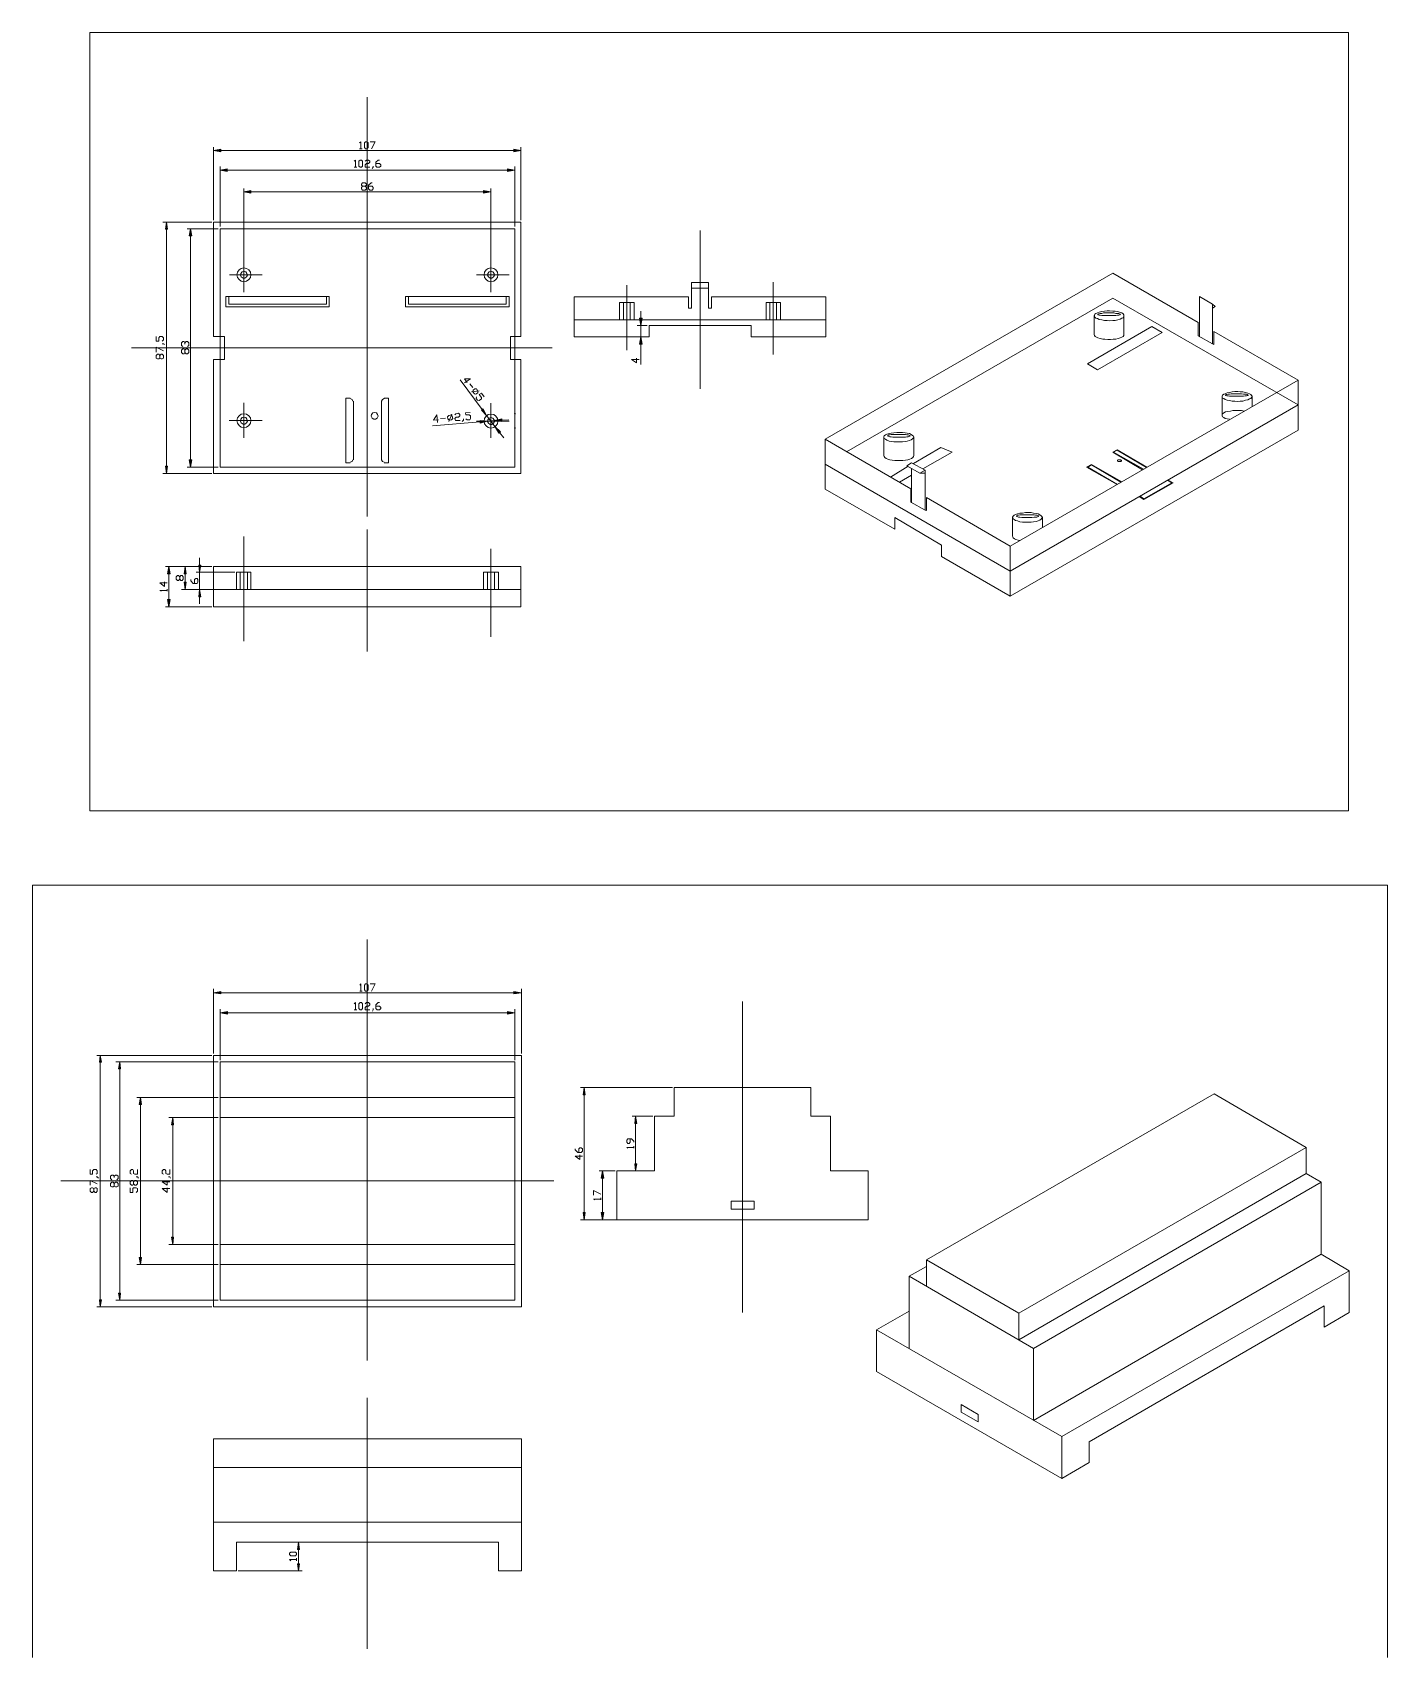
# Model space of a CAD drawing. Header units: millimetres. Extents: x 0 to 198, y 0 to 238.
import ezdxf

# ---------------------------------------------------------------- set-up
doc = ezdxf.new("R2010")
doc.units = ezdxf.units.MM

msp = doc.modelspace()

# ---------------------------------------------------------------- hatches: boundary and pattern name
h = msp.add_hatch(color=0)
h.dxf.hatch_style = 2
h.paths.add_polyline_path([(27.559001, 220.599003), (27.559001, 220.217997), (26.479499, 220.40851)])
h = msp.add_hatch(color=0)
h.dxf.hatch_style = 2
h.paths.add_polyline_path([(70.421501, 220.599003), (70.421501, 220.217997), (71.437503, 220.40851)])
h = msp.add_hatch(color=0)
h.dxf.hatch_style = 2
h.paths.add_polyline_path([(28.448, 217.74149), (28.448, 217.360505), (27.432001, 217.550997)])
h = msp.add_hatch(color=0)
h.dxf.hatch_style = 2
h.paths.add_polyline_path([(69.469002, 217.74149), (69.469002, 217.360505), (70.548501, 217.550997)])
h = msp.add_hatch(color=0)
h.dxf.hatch_style = 2
h.paths.add_polyline_path([(31.9405, 214.56649), (31.9405, 214.185505), (30.924501, 214.375997)])
h = msp.add_hatch(color=0)
h.dxf.hatch_style = 2
h.paths.add_polyline_path([(65.976499, 214.56649), (65.976499, 214.185505), (67.055998, 214.375997)])
h = msp.add_hatch(color=0)
h.dxf.hatch_style = 2
h.paths.add_polyline_path([(19.431001, 208.915004), (19.748501, 208.915004), (19.621501, 209.931006)])
h = msp.add_hatch(color=0)
h.dxf.hatch_style = 2
h.paths.add_polyline_path([(22.923501, 207.9625), (23.304499, 207.9625), (23.113999, 208.978502)])
h = msp.add_hatch(color=0)
h.dxf.hatch_style = 2
h.paths.add_polyline_path([(88.772997, 195.897496), (89.154003, 195.897496), (88.9635, 194.817997)])
h = msp.add_hatch(color=0)
h.dxf.hatch_style = 2
h.paths.add_polyline_path([(88.772997, 192.0875), (89.154003, 192.0875), (88.9635, 193.166999)])
h = msp.add_hatch(color=0)
h.dxf.hatch_style = 2
h.paths.add_polyline_path([(65.468498, 180.911503), (65.468498, 180.530497), (66.548002, 180.848005)])
h = msp.add_hatch(color=0)
h.dxf.hatch_style = 2
h.paths.add_polyline_path([(65.913001, 182.625997), (65.659001, 182.435505), (66.421002, 181.673493)])
h = msp.add_hatch(color=0)
h.dxf.hatch_style = 2
h.paths.add_polyline_path([(68.643498, 181.165492), (68.643498, 180.784508), (67.563999, 180.911503)])
h = msp.add_hatch(color=0)
edge = h.paths.add_edge_path()
edge.add_arc((70.548501, 181.927504), 0.127, 0, 360)
h = msp.add_hatch(color=0)
h.dxf.hatch_style = 2
h.paths.add_polyline_path([(68.453, 179.260505), (68.199, 179.069991), (67.690999, 180.022496)])
h = msp.add_hatch(color=0)
edge = h.paths.add_edge_path()
edge.add_arc((70.548501, 179.832003), 0.127, 0, 360)
h = msp.add_hatch(color=0)
h.dxf.hatch_style = 2
h.paths.add_polyline_path([(19.431001, 174.244005), (19.748501, 174.244005), (19.621501, 173.164495)])
h = msp.add_hatch(color=0)
h.dxf.hatch_style = 2
h.paths.add_polyline_path([(22.923501, 175.196498), (23.304499, 175.196498), (23.113999, 174.116999)])
h = msp.add_hatch(color=0)
h.dxf.hatch_style = 2
h.paths.add_polyline_path([(19.748501, 158.496), (20.129499, 158.496), (19.938999, 159.575499)])
h = msp.add_hatch(color=0)
h.dxf.hatch_style = 2
h.paths.add_polyline_path([(22.1615, 158.496), (22.479, 158.496), (22.352, 159.575499)])
h = msp.add_hatch(color=0)
h.dxf.hatch_style = 2
h.paths.add_polyline_path([(24.320501, 159.766002), (24.638001, 159.766002), (24.447501, 158.75)])
h = msp.add_hatch(color=0)
h.dxf.hatch_style = 2
h.paths.add_polyline_path([(22.1615, 157.289495), (22.479, 157.289495), (22.352, 156.209996)])
h = msp.add_hatch(color=0)
h.dxf.hatch_style = 2
h.paths.add_polyline_path([(19.748501, 154.749501), (20.129499, 154.749501), (19.938999, 153.670002)])
h = msp.add_hatch(color=0)
h.dxf.hatch_style = 2
h.paths.add_polyline_path([(24.320501, 155.130497), (24.638001, 155.130497), (24.447501, 156.209996)])
h = msp.add_hatch(color=0)
edge = h.paths.add_edge_path()
edge.add_arc((67.055998, 153.670002), 0.127, 0, 360)
h = msp.add_hatch(color=0)
h.dxf.hatch_style = 2
h.paths.add_polyline_path([(27.559001, 97.408998), (27.559001, 97.0915), (26.479499, 97.218495)])
h = msp.add_hatch(color=0)
h.dxf.hatch_style = 2
h.paths.add_polyline_path([(70.421501, 97.408998), (70.421501, 97.0915), (71.501, 97.218495)])
h = msp.add_hatch(color=0)
h.dxf.hatch_style = 2
h.paths.add_polyline_path([(28.5115, 94.487999), (28.5115, 94.107003), (27.432001, 94.297496)])
h = msp.add_hatch(color=0)
h.dxf.hatch_style = 2
h.paths.add_polyline_path([(69.469002, 94.487999), (69.469002, 94.107003), (70.548501, 94.297496)])
h = msp.add_hatch(color=0)
h.dxf.hatch_style = 2
h.paths.add_polyline_path([(9.779, 87.0585), (10.096501, 87.0585), (9.906001, 88.074501)])
h = msp.add_hatch(color=0)
h.dxf.hatch_style = 2
h.paths.add_polyline_path([(12.573, 86.106001), (12.8905, 86.106001), (12.7635, 87.122002)])
h = msp.add_hatch(color=0)
h.dxf.hatch_style = 2
h.paths.add_polyline_path([(80.517999, 82.296), (80.835497, 82.296), (80.708502, 83.375499)])
h = msp.add_hatch(color=0)
h.dxf.hatch_style = 2
h.paths.add_polyline_path([(15.621, 80.899003), (15.9385, 80.899003), (15.8115, 81.914999)])
h = msp.add_hatch(color=0)
h.dxf.hatch_style = 2
h.paths.add_polyline_path([(20.319999, 77.9145), (20.6375, 77.9145), (20.5105, 78.993999)])
h = msp.add_hatch(color=0)
h.dxf.hatch_style = 2
h.paths.add_polyline_path([(88.074504, 78.104998), (88.392002, 78.104998), (88.201499, 79.184502)])
h = msp.add_hatch(color=0)
h.dxf.hatch_style = 2
h.paths.add_polyline_path([(88.074504, 72.199501), (88.392002, 72.199501), (88.201499, 71.1835)])
h = msp.add_hatch(color=0)
h.dxf.hatch_style = 2
h.paths.add_polyline_path([(83.184998, 70.104), (83.566004, 70.104), (83.375501, 71.1835)])
h = msp.add_hatch(color=0)
h.dxf.hatch_style = 2
h.paths.add_polyline_path([(80.517999, 65.0875), (80.835497, 65.0875), (80.708502, 64.008001)])
h = msp.add_hatch(color=0)
h.dxf.hatch_style = 2
h.paths.add_polyline_path([(83.184998, 65.0875), (83.566004, 65.0875), (83.375501, 64.008001)])
h = msp.add_hatch(color=0)
h.dxf.hatch_style = 2
h.paths.add_polyline_path([(20.319999, 61.468002), (20.6375, 61.468002), (20.5105, 60.388497)])
h = msp.add_hatch(color=0)
h.dxf.hatch_style = 2
h.paths.add_polyline_path([(15.621, 58.4835), (15.9385, 58.4835), (15.8115, 57.467498)])
h = msp.add_hatch(color=0)
h.dxf.hatch_style = 2
h.paths.add_polyline_path([(9.779, 52.324003), (10.096501, 52.324003), (9.906001, 51.308001)])
h = msp.add_hatch(color=0)
h.dxf.hatch_style = 2
h.paths.add_polyline_path([(12.573, 53.276502), (12.8905, 53.276502), (12.7635, 52.2605)])
h = msp.add_hatch(color=0)
h.dxf.hatch_style = 2
h.paths.add_polyline_path([(38.734998, 15.8115), (39.052502, 15.8115), (38.925501, 16.891)])
h = msp.add_hatch(color=0)
h.dxf.hatch_style = 2
h.paths.add_polyline_path([(38.734998, 13.716), (39.052502, 13.716), (38.925501, 12.7)])

# ---------------------------------------------------------------- linework, layer by layer
at = {"color": 0, "lineweight": 0}
for points in [[(8.382001, 237.680497), (192.468509, 237.680497), (192.468509, 123.825), (8.382001, 123.825)], [(48.704502, 220.6625), (48.577502, 220.852992), (48.577502, 221.551507), (48.704502, 221.678502), (48.894999, 221.678502), (49.085502, 221.551507), (49.085502, 220.852992), (48.894999, 220.6625)], [(27.559001, 220.599003), (27.559001, 220.217997), (26.479499, 220.40851)], [(47.942501, 217.995501), (47.751998, 218.122496), (47.751998, 218.884508), (47.942501, 219.011503), (48.132998, 219.011503), (48.259998, 218.884508), (48.259998, 218.122496), (48.132998, 217.995501)], [(70.421501, 220.599003), (70.421501, 220.217997), (71.437503, 220.40851)], [(28.448, 217.74149), (28.448, 217.360505), (27.432001, 217.550997)], [(69.469002, 217.74149), (69.469002, 217.360505), (70.548501, 217.550997)], [(31.9405, 214.56649), (31.9405, 214.185505), (30.924501, 214.375997)], [(65.976499, 214.56649), (65.976499, 214.185505), (67.055998, 214.375997)], [(19.431001, 208.915004), (19.748501, 208.915004), (19.621501, 209.931006)], [(22.923501, 207.9625), (23.304499, 207.9625), (23.113999, 208.978502)], [(30.924501, 202.755497), (30.670501, 202.691999), (30.480001, 202.438009), (30.4165, 202.183998), (30.543501, 201.930009), (30.797501, 201.739495), (31.051499, 201.739495), (31.305499, 201.930009), (31.432499, 202.183998), (31.368999, 202.438009), (31.178499, 202.691999)], [(67.055998, 202.755497), (66.801998, 202.691999), (66.6115, 202.438009), (66.548002, 202.183998), (66.675003, 201.930009), (66.928998, 201.739495), (67.182998, 201.739495), (67.436999, 201.930009), (67.563999, 202.183998), (67.500501, 202.438009), (67.309998, 202.691999)], [(88.772997, 195.897496), (89.154003, 195.897496), (88.9635, 194.817997)], [(159.638999, 196.278502), (159.638999, 196.405497), (159.512004, 196.532491), (159.321501, 196.659508), (159.067501, 196.723005), (158.750003, 196.85), (158.368997, 196.913497), (157.988001, 196.913497), (157.543498, 196.976995), (157.162503, 196.976995), (156.781497, 196.913497), (156.400501, 196.85), (156.019495, 196.786503), (155.765495, 196.659508), (155.511505, 196.59601), (155.3845, 196.468994), (155.321002, 196.341999), (155.321002, 196.151507), (155.3845, 196.024491), (155.511505, 195.897496), (155.765495, 195.833998), (156.019495, 195.707003), (156.400501, 195.643506), (156.781497, 195.580009), (157.162503, 195.580009), (157.543498, 195.51649), (157.988001, 195.580009), (158.368997, 195.580009), (158.750003, 195.643506), (159.067501, 195.770501), (159.321501, 195.897496), (159.512004, 195.960993), (159.638999, 196.088009)], [(159.130998, 196.468994), (159.067501, 196.468994), (159.004003, 196.532491), (158.876998, 196.59601), (158.686505, 196.59601), (158.432505, 196.59601), (158.178504, 196.659508), (157.860996, 196.659508), (157.543498, 196.659508), (157.226, 196.659508), (156.908502, 196.659508), (156.654502, 196.659508), (156.400501, 196.59601), (156.146501, 196.59601), (156.019495, 196.532491), (155.892501, 196.532491), (155.829003, 196.468994), (155.829003, 196.405497), (155.892501, 196.405497), (156.019495, 196.341999), (156.146501, 196.341999), (156.400501, 196.278502), (156.654502, 196.278502), (156.908502, 196.278502), (157.226, 196.278502), (157.543498, 196.278502), (157.860996, 196.278502), (158.178504, 196.278502), (158.432505, 196.278502), (158.686505, 196.341999), (158.876998, 196.341999), (159.004003, 196.405497), (159.067501, 196.405497)], [(88.772997, 192.0875), (89.154003, 192.0875), (88.9635, 193.166999)], [(64.388999, 185.102504), (64.452502, 185.356494), (64.706502, 185.547008), (64.960502, 185.547008), (65.151, 185.229499), (65.151, 184.975509), (64.833502, 184.784996), (64.642999, 184.848493)], [(178.371501, 184.467509), (178.308004, 184.594503), (178.181009, 184.721498), (177.990495, 184.848493), (177.736505, 184.911991), (177.418997, 185.039007), (177.037991, 185.102504), (176.657006, 185.102504), (176.276, 185.166002), (175.831497, 185.166002), (175.450491, 185.102504), (175.069506, 185.039007), (174.751998, 184.975509), (174.43451, 184.848493), (174.243997, 184.784996), (174.053504, 184.658001), (173.990007, 184.531006), (173.990007, 184.40399), (174.053504, 184.213497), (174.243997, 184.15), (174.43451, 184.023005), (174.751998, 183.89601), (175.069506, 183.832491), (175.450491, 183.768994), (175.831497, 183.768994), (176.276, 183.705497), (176.657006, 183.768994), (177.037991, 183.768994), (177.418997, 183.89601), (177.736505, 183.959508), (177.990495, 184.086503), (178.181009, 184.15), (178.308004, 184.276995)], [(177.800003, 184.658001), (177.673008, 184.721498), (177.545991, 184.784996), (177.355499, 184.784996), (177.10151, 184.784996), (176.847498, 184.848493), (176.52999, 184.848493), (176.212503, 184.848493), (175.894994, 184.848493), (175.641004, 184.848493), (175.323496, 184.848493), (175.069506, 184.784996), (174.878992, 184.784996), (174.6885, 184.721498), (174.561505, 184.721498), (174.498008, 184.658001), (174.561505, 184.594503), (174.6885, 184.531006), (174.878992, 184.531006), (175.069506, 184.467509), (175.323496, 184.467509), (175.641004, 184.467509), (175.894994, 184.467509), (176.212503, 184.467509), (176.52999, 184.467509), (176.847498, 184.467509), (177.10151, 184.467509), (177.355499, 184.531006), (177.545991, 184.531006), (177.673008, 184.594503), (177.800003, 184.594503)], [(30.924501, 181.419503), (30.670501, 181.356006), (30.480001, 181.101995), (30.4165, 180.848005), (30.543501, 180.593994), (30.797501, 180.403502), (31.051499, 180.403502), (31.305499, 180.593994), (31.432499, 180.848005), (31.368999, 181.101995), (31.178499, 181.356006)], [(50.038001, 182.117997), (49.784001, 182.054499), (49.593498, 181.800509), (49.530001, 181.546498), (49.657001, 181.292509), (49.911001, 181.101995), (50.165002, 181.101995), (50.419002, 181.292509), (50.546002, 181.546498), (50.482499, 181.800509), (50.292002, 182.054499)], [(60.959998, 180.975), (60.769501, 181.165492), (60.705998, 181.483001), (60.896501, 181.673493), (61.213999, 181.736991), (61.404502, 181.546498), (61.467999, 181.22899), (61.277502, 181.038497)], [(65.468498, 180.911503), (65.468498, 180.530497), (66.548002, 180.848005)], [(65.913001, 182.625997), (65.659001, 182.435505), (66.421002, 181.673493)], [(67.055998, 181.356006), (66.801998, 181.292509), (66.6115, 181.038497), (66.548002, 180.784508), (66.675003, 180.530497), (66.928998, 180.340004), (67.182998, 180.340004), (67.436999, 180.530497), (67.563999, 180.784508), (67.500501, 181.038497), (67.309998, 181.292509)], [(68.643498, 181.165492), (68.643498, 180.784508), (67.563999, 180.911503)], [(68.453, 179.260505), (68.199, 179.069991), (67.690999, 180.022496)], [(128.905001, 178.498493), (128.841503, 178.625509), (128.714498, 178.752504), (128.524005, 178.879499), (128.270005, 179.006494), (127.952496, 179.069991), (127.634998, 179.13351), (127.254003, 179.197008), (126.8095, 179.197008), (126.428504, 179.197008), (125.984001, 179.13351), (125.602995, 179.069991), (125.285497, 179.006494), (124.967999, 178.942997), (124.777496, 178.816002), (124.587004, 178.689007), (124.523496, 178.561991), (124.523496, 178.434996), (124.587004, 178.308001), (124.777496, 178.181006), (124.967999, 178.05399), (125.285497, 177.926995), (125.602995, 177.863497), (125.984001, 177.8), (126.428504, 177.8), (126.8095, 177.8), (127.254003, 177.8), (127.634998, 177.863497), (127.952496, 177.926995), (128.270005, 177.990492), (128.524005, 178.117509), (128.714498, 178.244503), (128.841503, 178.371498)], [(128.397, 178.689007), (128.333502, 178.752504), (128.270005, 178.752504), (128.079502, 178.816002), (127.888999, 178.816002), (127.698496, 178.879499), (127.380998, 178.879499), (127.126998, 178.879499), (126.8095, 178.879499), (126.492002, 178.879499), (126.174504, 178.879499), (125.856995, 178.879499), (125.602995, 178.879499), (125.412503, 178.816002), (125.222, 178.816002), (125.095005, 178.752504), (125.095005, 178.689007), (125.095005, 178.625509), (125.222, 178.625509), (125.412503, 178.561991), (125.602995, 178.561991), (125.856995, 178.498493), (126.174504, 178.498493), (126.492002, 178.498493), (126.8095, 178.498493), (127.126998, 178.498493), (127.380998, 178.498493), (127.698496, 178.498493), (127.888999, 178.561991), (128.079502, 178.561991), (128.270005, 178.625509), (128.333502, 178.625509)], [(19.431001, 174.244005), (19.748501, 174.244005), (19.621501, 173.164495)], [(22.923501, 175.196498), (23.304499, 175.196498), (23.113999, 174.116999)], [(159.258004, 175.069503), (159.258004, 175.005995), (159.194495, 174.942498), (159.130998, 174.942498), (159.067501, 174.942498), (159.004003, 174.942498), (158.940495, 174.942498), (158.876998, 174.942498), (158.8135, 174.942498), (158.750003, 174.942498), (158.686505, 175.005995), (158.686505, 175.069503), (158.686505, 175.133001), (158.750003, 175.133001), (158.750003, 175.196498), (158.8135, 175.196498), (158.876998, 175.196498), (158.940495, 175.196498), (159.004003, 175.196498), (159.067501, 175.196498), (159.130998, 175.196498), (159.194495, 175.133001), (159.258004, 175.133001)], [(147.701, 166.750997), (147.637503, 166.878003), (147.510497, 167.004998), (147.320005, 167.132003), (147.066004, 167.258998), (146.812004, 167.322496), (146.430998, 167.386004), (146.050003, 167.449501), (145.605499, 167.449501), (145.224504, 167.449501), (144.780001, 167.386004), (144.399005, 167.386004), (144.081497, 167.258998), (143.763999, 167.195501), (143.573496, 167.068495), (143.446501, 166.9415), (143.319495, 166.814495), (143.319495, 166.6875), (143.446501, 166.560505), (143.573496, 166.4335), (143.763999, 166.306505), (144.081497, 166.242997), (144.399005, 166.116002), (144.780001, 166.052504), (145.224504, 166.052504), (145.605499, 166.052504), (146.050003, 166.052504), (146.430998, 166.116002), (146.812004, 166.179499), (147.066004, 166.242997), (147.320005, 166.370002), (147.510497, 166.496997), (147.637503, 166.624003)], [(147.192999, 166.9415), (147.129502, 167.004998), (147.066004, 167.004998), (146.875501, 167.068495), (146.684998, 167.068495), (146.494495, 167.132003), (146.176998, 167.132003), (145.922997, 167.132003), (145.605499, 167.132003), (145.288001, 167.132003), (144.970504, 167.132003), (144.716503, 167.132003), (144.399005, 167.132003), (144.208502, 167.068495), (144.017999, 167.068495), (143.954502, 167.004998), (143.891004, 166.9415), (143.954502, 166.878003), (144.017999, 166.878003), (144.208502, 166.814495), (144.399005, 166.814495), (144.716503, 166.750997), (144.970504, 166.750997), (145.288001, 166.750997), (145.605499, 166.750997), (145.922997, 166.750997), (146.176998, 166.750997), (146.494495, 166.814495), (146.684998, 166.814495), (146.875501, 166.814495), (147.066004, 166.878003), (147.129502, 166.9415)], [(19.748501, 158.496), (20.129499, 158.496), (19.938999, 159.575499)], [(22.1615, 158.496), (22.479, 158.496), (22.352, 159.575499)], [(24.320501, 159.766002), (24.638001, 159.766002), (24.447501, 158.75)], [(22.1615, 157.289495), (22.479, 157.289495), (22.352, 156.209996)], [(19.748501, 154.749501), (20.129499, 154.749501), (19.938999, 153.670002)], [(24.320501, 155.130497), (24.638001, 155.130497), (24.447501, 156.209996)], [(48.704502, 97.472496), (48.577502, 97.662999), (48.577502, 98.361503), (48.704502, 98.551995), (48.894999, 98.551995), (49.085502, 98.361503), (49.085502, 97.662999), (48.894999, 97.472496)], [(27.559001, 97.408998), (27.559001, 97.0915), (26.479499, 97.218495)], [(47.942501, 94.741999), (47.751998, 94.932502), (47.751998, 95.630995), (47.942501, 95.821498), (48.132998, 95.821498), (48.259998, 95.630995), (48.259998, 94.932502), (48.132998, 94.741999)], [(70.421501, 97.408998), (70.421501, 97.0915), (71.501, 97.218495)], [(28.5115, 94.487999), (28.5115, 94.107003), (27.432001, 94.297496)], [(69.469002, 94.487999), (69.469002, 94.107003), (70.548501, 94.297496)], [(9.779, 87.0585), (10.096501, 87.0585), (9.906001, 88.074501)], [(71.501, 88.074501), (26.479499, 88.074501), (26.479499, 51.308001), (71.501, 51.308001)], [(12.573, 86.106001), (12.8905, 86.106001), (12.7635, 87.122002)], [(80.517999, 82.296), (80.835497, 82.296), (80.708502, 83.375499)], [(15.621, 80.899003), (15.9385, 80.899003), (15.8115, 81.914999)], [(20.319999, 77.9145), (20.6375, 77.9145), (20.5105, 78.993999)], [(88.074504, 78.104998), (88.392002, 78.104998), (88.201499, 79.184502)], [(88.074504, 72.199501), (88.392002, 72.199501), (88.201499, 71.1835)], [(83.184998, 70.104), (83.566004, 70.104), (83.375501, 71.1835)], [(80.517999, 65.0875), (80.835497, 65.0875), (80.708502, 64.008001)], [(83.184998, 65.0875), (83.566004, 65.0875), (83.375501, 64.008001)], [(20.319999, 61.468002), (20.6375, 61.468002), (20.5105, 60.388497)], [(15.621, 58.4835), (15.9385, 58.4835), (15.8115, 57.467498)], [(9.779, 52.324003), (10.096501, 52.324003), (9.906001, 51.308001)], [(12.573, 53.276502), (12.8905, 53.276502), (12.7635, 52.2605)], [(38.734998, 15.8115), (39.052502, 15.8115), (38.925501, 16.891)], [(38.607998, 15.0495), (38.480998, 14.859), (37.782499, 14.859), (37.592002, 15.0495), (37.592002, 15.24), (37.782499, 15.430501), (38.480998, 15.430501), (38.607998, 15.24)], [(38.734998, 13.716), (39.052502, 13.716), (38.925501, 12.7)]]:
    msp.add_lwpolyline(points, close=True, dxfattribs=at)
at = {"color": 6, "lineweight": 0}
for points in [[(48.958502, 228.218994), (48.958502, 166.878003)], [(97.663001, 208.724491), (97.663001, 185.547008)], [(30.924501, 199.707491), (30.924501, 204.850997)], [(67.055998, 199.707491), (67.055998, 204.850997)], [(28.829, 202.247496), (33.591498, 202.247496)], [(64.960502, 202.247496), (69.723002, 202.247496)], [(86.931497, 200.723493), (86.931497, 191.198493)], [(108.330998, 201.167997), (108.330998, 190.563497)], [(14.478, 191.579499), (76.0095, 191.579499)], [(30.924501, 178.371498), (30.924501, 183.515004)], [(67.055998, 178.371498), (67.055998, 183.451507)], [(28.7655, 180.911503), (33.591498, 180.911503)], [(64.960502, 180.848005), (69.723002, 180.848005)], [(48.958502, 164.973005), (48.958502, 147.129499)], [(30.924501, 163.957003), (30.924501, 148.653502)], [(67.055998, 162.179), (67.055998, 149.288497)], [(48.958502, 105.029), (48.958502, 43.433998)], [(103.822498, 95.948504), (103.822498, 50.482502)], [(4.1275, 69.723), (76.2635, 69.723)], [(48.958502, 37.973), (48.958502, 1.27)]]:
    msp.add_lwpolyline(points, dxfattribs=at)
at = {"color": 0, "lineweight": 0}
for points in [[(47.8155, 221.551507), (48.005998, 221.678502), (48.005998, 220.6625)], [(49.403, 221.678502), (50.101499, 221.678502), (49.593498, 220.6625)], [(26.479499, 210.248493), (26.479499, 220.91649)], [(27.559001, 220.40851), (70.421501, 220.40851)], [(47.053499, 218.884508), (47.244002, 219.011503), (47.244002, 217.995501)], [(47.8155, 220.6625), (48.196501, 220.6625)], [(48.640999, 218.884508), (48.831502, 219.011503), (49.149, 219.011503), (49.339498, 218.884508), (49.339498, 218.693994), (49.149, 218.503502), (48.831502, 218.503502), (48.640999, 218.313009), (48.640999, 217.995501), (49.339498, 217.995501)], [(50.228499, 218.503502), (50.7365, 218.503502), (50.926998, 218.313009), (50.926998, 218.122496), (50.7365, 217.995501), (50.355499, 217.995501), (50.228499, 218.122496), (50.228499, 218.693994), (50.546002, 219.011503), (50.7365, 219.011503)], [(71.437503, 210.248493), (71.437503, 220.91649)], [(27.432001, 209.29601), (27.432001, 218.058998)], [(28.448, 217.550997), (69.469002, 217.550997)], [(47.053499, 217.995501), (47.4345, 217.995501)], [(49.847498, 218.122496), (49.847498, 217.995501), (49.657001, 217.805009)], [(70.548501, 209.29601), (70.548501, 218.058998)], [(30.924501, 202.501507), (30.924501, 214.883998)], [(31.9405, 214.375997), (65.976499, 214.375997)], [(48.640999, 215.201507), (48.831502, 215.010993), (48.831502, 214.820501), (48.640999, 214.630009), (48.259998, 214.630009), (48.132998, 214.820501), (48.132998, 215.010993), (48.259998, 215.201507), (48.640999, 215.201507), (48.831502, 215.328502), (48.831502, 215.518994), (48.640999, 215.709508), (48.259998, 215.709508), (48.132998, 215.518994), (48.132998, 215.328502), (48.259998, 215.201507)], [(49.149, 215.201507), (49.657001, 215.201507), (49.847498, 215.010993), (49.847498, 214.820501), (49.657001, 214.630009), (49.339498, 214.630009), (49.149, 214.820501), (49.149, 215.328502), (49.530001, 215.709508), (49.657001, 215.709508)], [(67.055998, 202.501507), (67.055998, 214.883998)], [(26.225501, 209.931006), (19.05, 209.931006)], [(71.437503, 209.931006), (26.479499, 209.931006), (26.479499, 193.230497)], [(71.437503, 193.230497), (71.437503, 209.931006)], [(19.621501, 208.915004), (19.621501, 174.244005)], [(27.178, 208.978502), (22.606001, 208.978502)], [(23.113999, 207.9625), (23.113999, 175.196498)], [(27.432001, 208.978502), (27.432001, 174.116999)], [(27.432001, 208.978502), (70.548501, 208.978502)], [(70.548501, 208.978502), (70.548501, 174.116999)], [(115.951, 178.181006), (157.988001, 202.501507), (170.497498, 195.2625)], [(98.869495, 201.104499), (96.392999, 201.104499)], [(96.392999, 197.358001), (96.392999, 201.104499)], [(98.869495, 200.27899), (96.392999, 200.27899)], [(98.869495, 197.358001), (98.869495, 201.104499)], [(28.257499, 199.072496), (28.257499, 197.548493)], [(28.257499, 199.072496), (43.370498, 199.072496)], [(28.257499, 197.548493), (43.370498, 197.548493)], [(28.702, 199.072496), (28.702, 197.929499)], [(28.702, 197.929499), (42.989498, 197.929499)], [(42.989498, 199.072496), (42.989498, 197.929499)], [(43.370498, 199.072496), (43.370498, 197.548493)], [(54.546501, 199.072496), (54.546501, 197.548493)], [(54.546501, 199.072496), (69.723002, 199.072496)], [(54.546501, 197.548493), (69.723002, 197.548493)], [(54.990999, 199.072496), (54.990999, 197.929499)], [(54.990999, 197.929499), (69.278499, 197.929499)], [(69.278499, 199.072496), (69.278499, 197.929499)], [(69.723002, 199.072496), (69.723002, 197.548493)], [(95.948496, 199.008998), (79.247997, 199.008998)], [(79.247997, 193.166999), (79.247997, 199.008998)], [(85.851998, 198.18351), (88.010996, 198.18351)], [(85.851998, 198.18351), (85.851998, 195.643506)], [(86.423496, 198.18351), (86.423496, 195.643506)], [(87.439498, 198.18351), (87.439498, 195.643506)], [(88.010996, 198.18351), (88.010996, 195.643506)], [(95.948496, 197.358001), (95.948496, 199.008998)], [(96.392999, 197.358001), (95.948496, 197.358001)], [(99.313999, 197.358001), (98.869495, 197.358001)], [(116.014498, 199.008998), (99.313999, 199.008998)], [(99.313999, 197.358001), (99.313999, 199.008998)], [(107.314996, 198.18351), (109.410497, 198.18351)], [(107.314996, 198.18351), (107.314996, 195.643506)], [(107.822997, 198.18351), (107.822997, 195.643506)], [(108.838999, 198.18351), (108.838999, 195.643506)], [(109.410497, 198.18351), (109.410497, 195.643506)], [(116.014498, 193.166999), (116.014498, 199.008998)], [(119.062503, 176.339495), (157.988001, 198.818506), (185.102507, 183.197496)], [(170.687991, 193.166999), (170.687991, 199.072496)], [(170.687991, 199.072496), (172.592999, 197.929499)], [(172.592999, 192.150997), (172.592999, 197.929499)], [(172.592999, 197.358001), (172.974005, 197.611991), (172.592999, 197.929499)], [(99.313999, 195.643506), (79.247997, 195.643506)], [(88.9635, 195.897496), (88.9635, 196.913497)], [(116.014498, 195.643506), (99.313999, 195.643506)], [(155.257505, 196.278502), (155.257505, 193.484508)], [(159.638999, 196.278502), (159.638999, 193.484508)], [(172.783491, 193.92899), (172.783491, 192.024003), (172.592999, 192.150997), (170.497498, 193.293994), (170.497498, 195.2625)], [(18.9865, 192.532003), (19.177, 192.722496), (19.177, 193.040004), (18.9865, 193.230497), (18.605499, 193.230497), (18.478499, 193.040004), (18.478499, 192.532003), (18.097501, 192.532003), (18.097501, 193.230497)], [(26.479499, 193.230497), (28.066999, 193.230497)], [(28.066999, 193.230497), (28.066999, 189.865004)], [(69.9135, 193.230497), (69.9135, 189.865004)], [(71.437503, 193.230497), (69.9135, 193.230497)], [(90.170005, 193.166999), (79.247997, 193.166999)], [(89.916004, 194.817997), (88.455499, 194.817997)], [(89.916004, 193.166999), (88.455499, 193.166999)], [(88.9635, 194.817997), (88.9635, 193.166999)], [(105.092501, 194.817997), (90.170005, 194.817997)], [(90.170005, 193.166999), (90.170005, 194.817997)], [(105.092501, 193.166999), (105.092501, 194.817997)], [(116.014498, 193.166999), (105.092501, 193.166999)], [(154.305001, 189.230009), (163.702995, 194.691002)], [(154.305001, 189.230009), (155.765495, 188.341002), (165.226998, 193.801995), (163.702995, 194.691002)], [(155.257505, 193.484508), (155.321002, 193.357491), (155.447997, 193.230497), (155.6385, 193.103502), (155.829003, 193.040004), (156.146501, 192.913009), (156.527496, 192.849491), (156.845005, 192.849491), (157.289498, 192.785993), (157.670504, 192.785993), (158.051499, 192.849491), (158.432505, 192.849491), (158.8135, 192.913009), (159.067501, 193.040004), (159.321501, 193.103502), (159.512004, 193.230497), (159.638999, 193.357491), (159.638999, 193.484508)], [(172.783491, 193.92899), (185.102507, 186.816999)], [(18.097501, 190.944503), (18.097501, 191.642997), (19.177, 191.134996)], [(18.605499, 190.436503), (18.796, 190.626995), (18.9865, 190.626995), (19.177, 190.436503), (19.177, 190.055497), (18.9865, 189.928502), (18.796, 189.928502), (18.605499, 190.055497), (18.605499, 190.436503), (18.478499, 190.626995), (18.288001, 190.626995), (18.097501, 190.436503), (18.097501, 190.055497), (18.288001, 189.928502), (18.478499, 189.928502), (18.605499, 190.055497)], [(18.9865, 192.150997), (19.177, 192.150997), (19.304, 192.024003)], [(21.971, 191.769991), (21.780499, 191.897008), (21.780499, 192.277992), (21.971, 192.468506), (22.1615, 192.468506), (22.2885, 192.277992), (22.2885, 192.0875)], [(22.2885, 191.198493), (22.479, 191.389007), (22.669501, 191.389007), (22.860001, 191.198493), (22.860001, 190.881006), (22.669501, 190.690492), (22.479, 190.690492), (22.2885, 190.881006), (22.2885, 191.198493), (22.1615, 191.389007), (21.971, 191.389007), (21.780499, 191.198493), (21.780499, 190.881006), (21.971, 190.690492), (22.1615, 190.690492), (22.2885, 190.881006)], [(22.2885, 192.277992), (22.479, 192.468506), (22.669501, 192.468506), (22.860001, 192.277992), (22.860001, 191.897008), (22.669501, 191.769991)], [(88.9635, 192.0875), (88.9635, 189.102992)], [(26.479499, 189.865004), (26.479499, 173.164495), (71.437503, 173.164495), (71.437503, 189.865004)], [(26.479499, 189.865004), (28.066999, 189.865004)], [(71.437503, 189.865004), (69.9135, 189.865004)], [(88.328504, 190.055497), (88.328504, 189.357003), (87.630001, 189.865004), (88.7095, 189.865004)], [(62.547498, 186.880497), (65.786001, 182.5625)], [(63.5635, 186.499491), (63.182499, 187.007491), (64.071501, 187.007491), (63.182499, 186.435993)], [(63.944501, 186.308998), (64.388999, 185.7375)], [(143.001998, 162.559996), (185.102507, 186.816999)], [(185.102507, 179.514495), (185.102507, 186.816999)], [(45.847, 184.213497), (46.482001, 184.213497)], [(45.847, 174.751995), (45.847, 184.213497)], [(46.863001, 183.768994), (46.736001, 184.023005), (46.482001, 184.15)], [(46.926499, 175.196498), (46.926499, 183.768994)], [(51.434998, 184.15), (51.180998, 184.023005), (51.053998, 183.768994)], [(51.053998, 175.196498), (51.053998, 183.768994)], [(51.434998, 184.213497), (52.069999, 184.213497)], [(52.069999, 174.751995), (52.069999, 184.213497)], [(64.198501, 185.102504), (65.341498, 185.292997)], [(64.960502, 184.40399), (64.897, 184.15), (65.087503, 183.89601), (65.341498, 183.832491), (65.659001, 184.086503), (65.659001, 184.276995), (65.341498, 184.721498), (65.659001, 184.911991), (66.040002, 184.40399)], [(143.001998, 158.876995), (185.102507, 183.197496)], [(173.990007, 184.467509), (173.990007, 181.673493)], [(178.371501, 184.467509), (178.371501, 182.943506)], [(58.483502, 180.149491), (65.468498, 180.72101)], [(59.372498, 181.038497), (58.674, 180.975), (59.118498, 181.736991), (59.245498, 180.657491)], [(59.690002, 181.22899), (60.3885, 181.292509)], [(60.896501, 180.784508), (61.340999, 181.864007)], [(61.785502, 181.736991), (61.912503, 181.927504), (62.293498, 181.991002), (62.484001, 181.800509), (62.484001, 181.609996), (62.293498, 181.419503), (61.976, 181.419503), (61.785502, 181.22899), (61.849, 180.911503), (62.547498, 180.911503)], [(63.055499, 181.165492), (63.055499, 180.975), (62.865002, 180.784508)], [(63.373002, 181.165492), (63.5635, 181.038497), (63.944501, 181.038497), (64.071501, 181.22899), (64.071501, 181.609996), (63.880998, 181.736991), (63.373002, 181.736991), (63.3095, 182.054499), (64.007998, 182.117997)], [(67.690999, 180.022496), (66.421002, 181.673493)], [(67.563999, 180.911503), (66.548002, 180.848005)], [(68.643498, 180.975), (69.6595, 181.038497)], [(177.228504, 182.30851), (176.847498, 182.372008), (176.402995, 182.372008), (175.958491, 182.372008), (175.577507, 182.372008), (175.196501, 182.30851), (174.815495, 182.244991), (174.498008, 182.181494), (174.243997, 182.054499), (174.053504, 181.927504), (173.990007, 181.800509), (173.990007, 181.609996), (174.053504, 181.483001), (174.243997, 181.356006), (174.43451, 181.22899), (174.751998, 181.165492), (175.069506, 181.101995)], [(68.326, 179.197008), (68.961001, 178.371498)], [(124.523496, 178.498493), (124.523496, 175.767997)], [(128.905001, 178.498493), (128.905001, 175.767997)], [(143.001998, 155.257502), (185.102507, 179.514495)], [(115.951, 178.181006), (128.460497, 170.941999)], [(115.951, 170.878502), (115.951, 178.181006)], [(128.841503, 174.625), (132.842002, 176.974501)], [(130.2385, 173.862999), (134.492999, 176.275997)], [(134.492999, 176.275997), (132.842002, 176.974501)], [(157.988001, 176.275997), (158.622997, 176.657003)], [(162.369495, 173.736004), (157.988001, 176.275997)], [(163.004502, 174.116999), (158.622997, 176.657003)], [(27.178, 174.116999), (22.606001, 174.116999)], [(27.432001, 174.116999), (70.548501, 174.116999)], [(45.847, 174.751995), (46.482001, 174.751995)], [(46.482001, 174.815503), (46.736001, 174.942498), (46.863001, 175.196498)], [(51.053998, 175.196498), (51.180998, 174.942498), (51.434998, 174.815503)], [(51.434998, 174.751995), (52.069999, 174.751995)], [(115.951, 174.561503), (143.001998, 158.876995)], [(124.523496, 175.767997), (124.587004, 175.641002), (124.650501, 175.513996), (124.841004, 175.387001), (125.095005, 175.259996), (125.412503, 175.196498), (125.730001, 175.133001), (126.110996, 175.069503), (126.492002, 175.069503), (126.936505, 175.069503), (127.317501, 175.069503), (127.698496, 175.133001), (128.016004, 175.196498), (128.333502, 175.259996), (128.587503, 175.387001), (128.777995, 175.513996), (128.841503, 175.641002), (128.905001, 175.767997)], [(125.476, 172.656505), (128.079502, 174.244005)], [(129.793997, 173.228003), (127.888999, 174.307502), (128.587503, 174.751995)], [(128.587503, 174.751995), (130.555998, 173.672496)], [(128.587503, 168.909996), (128.587503, 173.926496)], [(128.587503, 168.909996), (128.587503, 173.926496)], [(130.555998, 173.672496), (129.793997, 173.228003), (130.555998, 173.228003)], [(130.555998, 167.830497), (130.555998, 173.672496)], [(130.555998, 167.830497), (130.555998, 173.672496)], [(154.177995, 174.116999), (154.876499, 174.498005)], [(158.622997, 171.576995), (154.177995, 174.116999)], [(159.321501, 171.958001), (154.876499, 174.498005)], [(26.225501, 173.164495), (19.05, 173.164495)], [(126.8095, 171.894503), (128.587503, 172.910505)], [(115.951, 170.878502), (126.110996, 165.036503)], [(130.746501, 169.671997), (130.746501, 167.766999), (130.555998, 167.830497), (128.460497, 168.973504), (128.460497, 170.941999)], [(130.746501, 169.671997), (143.001998, 162.559996)], [(126.110996, 165.036503), (126.110996, 166.750997), (132.968997, 162.687001), (132.968997, 161.036004)], [(143.319495, 166.750997), (143.319495, 164.020501)], [(147.701, 166.750997), (147.701, 165.290503)], [(143.319495, 164.020501), (143.383004, 163.893495), (143.446501, 163.7665), (143.637004, 163.639495), (143.827496, 163.5125), (144.145005, 163.449003), (144.462503, 163.385505)], [(143.001998, 155.257502), (143.001998, 162.559996)], [(26.225501, 159.575499), (19.431001, 159.575499)], [(26.225501, 159.575499), (21.780499, 159.575499)], [(24.447501, 159.766002), (24.447501, 160.845501)], [(26.479499, 159.575499), (71.437503, 159.575499)], [(71.437503, 159.575499), (71.437503, 153.670002), (26.479499, 153.670002), (26.479499, 159.575499)], [(132.968997, 161.036004), (143.001998, 155.257502)], [(19.304, 157.353003), (19.304, 156.654499), (18.605499, 157.1625), (19.685001, 157.1625)], [(19.938999, 154.749501), (19.938999, 158.496)], [(21.526499, 158.051496), (21.716999, 158.241999), (21.907499, 158.241999), (22.0345, 158.051496), (22.0345, 157.733998), (21.907499, 157.543495), (21.716999, 157.543495), (21.526499, 157.733998), (21.526499, 158.051496), (21.336001, 158.241999), (21.209001, 158.241999), (21.018501, 158.051496), (21.018501, 157.733998), (21.209001, 157.543495), (21.336001, 157.543495), (21.526499, 157.733998)], [(22.352, 158.496), (22.352, 157.289495)], [(23.6855, 157.099003), (23.6855, 157.670501), (23.876, 157.797496), (24.0665, 157.797496), (24.193501, 157.670501), (24.193501, 157.289495), (24.0665, 157.099003), (23.494999, 157.099003), (23.177499, 157.479998), (23.177499, 157.670501)], [(29.590999, 158.75), (23.9395, 158.75)], [(24.447501, 158.75), (24.447501, 156.209996)], [(29.844999, 158.75), (31.9405, 158.75)], [(29.844999, 158.75), (29.844999, 156.209996)], [(30.353, 158.75), (30.353, 156.209996)], [(31.432499, 158.75), (31.432499, 156.209996)], [(31.9405, 158.75), (31.9405, 156.209996)], [(65.976499, 158.75), (68.135502, 158.75)], [(65.976499, 158.75), (65.976499, 156.209996)], [(66.548002, 158.75), (66.548002, 156.209996)], [(67.563999, 158.75), (67.563999, 156.209996)], [(68.135502, 158.75), (68.135502, 156.209996)], [(18.796, 155.955995), (18.605499, 156.083001), (19.685001, 156.083001)], [(19.685001, 155.955995), (19.685001, 156.273504)], [(26.225501, 156.209996), (21.780499, 156.209996)], [(29.590999, 156.209996), (23.9395, 156.209996)], [(24.447501, 155.130497), (24.447501, 154.114495)], [(26.479499, 156.209996), (71.437503, 156.209996)], [(26.225501, 153.670002), (19.431001, 153.670002)], [(0, 0), (0, 112.9665), (198.183491, 112.9665), (198.183491, 0)], [(26.479499, 88.328502), (26.479499, 97.790004)], [(47.878998, 98.361503), (48.005998, 98.551995), (48.005998, 97.472496)], [(47.878998, 97.472496), (48.196501, 97.472496)], [(49.403, 98.551995), (50.101499, 98.551995), (49.593498, 97.472496)], [(71.501, 88.328502), (71.501, 97.790004)], [(27.559001, 97.218495), (70.421501, 97.218495)], [(47.053499, 95.630995), (47.244002, 95.821498), (47.244002, 94.741999)], [(48.640999, 95.630995), (48.831502, 95.821498), (49.149, 95.821498), (49.339498, 95.630995), (49.339498, 95.440503), (49.149, 95.25), (48.831502, 95.25), (48.640999, 95.059497), (48.640999, 94.741999), (49.339498, 94.741999)], [(50.228499, 95.25), (50.7365, 95.25), (50.926998, 95.059497), (50.926998, 94.932502), (50.7365, 94.741999), (50.419002, 94.741999), (50.228499, 94.932502), (50.228499, 95.440503), (50.546002, 95.821498), (50.7365, 95.821498)], [(27.432001, 87.375997), (27.432001, 94.805497)], [(28.5115, 94.297496), (69.469002, 94.297496)], [(47.053499, 94.741999), (47.4345, 94.741999)], [(49.847498, 94.932502), (49.847498, 94.741999), (49.720498, 94.551496)], [(70.548501, 87.375997), (70.548501, 94.805497)], [(26.225501, 88.074501), (9.398, 88.074501)], [(9.906001, 87.0585), (9.906001, 52.324003)], [(27.178, 87.122002), (12.191999, 87.122002)], [(12.7635, 86.106001), (12.7635, 53.276502)], [(70.548501, 52.2605), (70.548501, 87.122002), (27.432001, 87.122002), (27.432001, 52.2605)], [(93.599005, 83.375499), (80.137004, 83.375499)], [(93.852995, 83.375499), (113.855499, 83.375499)], [(93.852995, 83.375499), (93.852995, 79.184502)], [(113.855499, 83.375499), (113.855499, 79.184502)], [(27.178, 81.914999), (15.239999, 81.914999)], [(15.8115, 80.899003), (15.8115, 58.4835)], [(27.432001, 81.914999), (70.548501, 81.914999)], [(80.708502, 82.296), (80.708502, 65.0875)], [(172.84701, 82.423), (130.746501, 58.166002)], [(186.309001, 70.802499), (186.309001, 74.6125), (172.84701, 82.423)], [(27.178, 78.993999), (19.938999, 78.993999)], [(27.432001, 78.993999), (70.548501, 78.993999)], [(90.741503, 79.184502), (87.693498, 79.184502)], [(90.995504, 79.184502), (93.852995, 79.184502)], [(90.995504, 79.184502), (90.995504, 71.1835)], [(113.855499, 79.184502), (116.713001, 79.184502)], [(116.713001, 79.184502), (116.713001, 71.1835)], [(20.5105, 77.9145), (20.5105, 61.468002)], [(88.201499, 78.104998), (88.201499, 72.199501)], [(79.883004, 73.850499), (79.883004, 74.422002), (80.073496, 74.549003), (80.263999, 74.549003), (80.454502, 74.422002), (80.454502, 74.041002), (80.263999, 73.850499), (79.755998, 73.850499), (79.375003, 74.231499), (79.375003, 74.422002)], [(87.947498, 75.374501), (87.947498, 75.501502), (87.630001, 75.882502), (87.058502, 75.882502), (86.931497, 75.691999), (86.931497, 75.374501), (87.058502, 75.183998), (87.249005, 75.183998), (87.439498, 75.374501), (87.439498, 75.882502)], [(87.058502, 74.4855), (86.931497, 74.6125), (87.947498, 74.6125)], [(87.947498, 74.4855), (87.947498, 74.802998)], [(186.309001, 74.6125), (144.272, 50.355502), (144.272, 46.481998)], [(9.3345, 70.675499), (9.4615, 70.802499), (9.4615, 71.1835), (9.3345, 71.374003), (8.9535, 71.374003), (8.763, 71.1835), (8.763, 70.675499), (8.4455, 70.675499), (8.4455, 71.374003)], [(14.478, 70.675499), (14.2875, 70.802499), (14.2875, 71.1835), (14.478, 71.374003), (14.668501, 71.374003), (14.795501, 71.1835), (14.795501, 70.802499), (14.986001, 70.675499), (15.366999, 70.675499), (15.366999, 71.374003)], [(19.177, 70.675499), (18.9865, 70.802499), (18.9865, 71.1835), (19.177, 71.374003), (19.367501, 71.374003), (19.494501, 71.1835), (19.494501, 70.802499), (19.685001, 70.675499), (20.065999, 70.675499), (20.065999, 71.374003)], [(80.073496, 73.533001), (80.073496, 72.834502), (79.375003, 73.342498), (80.454502, 73.342498)], [(8.4455, 69.087999), (8.4455, 69.786503), (9.4615, 69.278502)], [(9.3345, 70.294498), (9.4615, 70.294498), (9.652, 70.104)], [(11.620501, 69.85), (11.430001, 70.040498), (11.430001, 70.421498), (11.620501, 70.548498), (11.811001, 70.548498), (11.938001, 70.421498), (11.938001, 70.231001)], [(11.938001, 69.341999), (12.128499, 69.532502), (12.318999, 69.532502), (12.5095, 69.341999), (12.5095, 68.960998), (12.318999, 68.833998), (12.128499, 68.833998), (11.938001, 68.960998), (11.938001, 69.341999), (11.811001, 69.532502), (11.620501, 69.532502), (11.430001, 69.341999), (11.430001, 68.960998), (11.620501, 68.833998), (11.811001, 68.833998), (11.938001, 68.960998)], [(11.938001, 70.421498), (12.128499, 70.548498), (12.318999, 70.548498), (12.5095, 70.421498), (12.5095, 70.040498), (12.318999, 69.85)], [(14.795501, 69.596), (14.986001, 69.786503), (15.176499, 69.786503), (15.366999, 69.596), (15.366999, 69.278502), (15.176499, 69.087999), (14.986001, 69.087999), (14.795501, 69.278502), (14.795501, 69.596), (14.668501, 69.786503), (14.478, 69.786503), (14.2875, 69.596), (14.2875, 69.278502), (14.478, 69.087999), (14.668501, 69.087999), (14.795501, 69.278502)], [(15.176499, 70.294498), (15.366999, 70.294498), (15.493999, 70.104)], [(19.685001, 69.786503), (19.685001, 69.087999), (18.9865, 69.596), (20.065999, 69.596)], [(19.875501, 70.294498), (20.065999, 70.294498), (20.192999, 70.104)], [(85.217002, 71.1835), (82.867501, 71.1835)], [(83.375501, 70.104), (83.375501, 65.0875)], [(85.471002, 71.1835), (85.471002, 64.008001)], [(85.471002, 71.1835), (90.995504, 71.1835)], [(90.741503, 71.1835), (87.693498, 71.1835)], [(116.713001, 71.1835), (122.237503, 71.1835), (122.237503, 64.008001)], [(144.272, 46.481998), (186.309001, 70.802499)], [(146.430998, 45.212001), (188.467999, 69.532502)], [(188.467999, 58.9915), (188.467999, 69.532502), (186.309001, 70.802499)], [(8.9535, 68.579998), (9.144001, 68.706998), (9.3345, 68.706998), (9.4615, 68.579998), (9.4615, 68.199003), (9.3345, 68.0085), (9.144001, 68.0085), (8.9535, 68.199003), (8.9535, 68.579998), (8.763, 68.706998), (8.636, 68.706998), (8.4455, 68.579998), (8.4455, 68.199003), (8.636, 68.0085), (8.763, 68.0085), (8.9535, 68.199003)], [(15.176499, 68.0085), (15.366999, 68.199003), (15.366999, 68.579998), (15.176499, 68.706998), (14.795501, 68.706998), (14.668501, 68.579998), (14.668501, 68.0085), (14.2875, 68.0085), (14.2875, 68.706998)], [(19.685001, 68.706998), (19.685001, 68.0085), (18.9865, 68.579998), (20.065999, 68.579998)], [(82.042002, 67.627499), (82.042002, 68.325997), (83.121501, 67.754499)], [(82.232505, 66.929), (82.042002, 67.056001), (83.121501, 67.056001)], [(83.121501, 66.929), (83.121501, 67.246498)], [(102.171501, 66.738497), (105.537004, 66.738497)], [(102.171501, 66.738497), (102.171501, 65.595501)], [(105.537004, 66.738497), (105.537004, 65.595501)], [(102.171501, 65.595501), (105.537004, 65.595501)], [(93.599005, 64.008001), (80.137004, 64.008001)], [(85.217002, 64.008001), (82.867501, 64.008001)], [(85.471002, 64.008001), (122.237503, 64.008001)], [(27.178, 60.388497), (19.938999, 60.388497)], [(27.432001, 60.388497), (70.548501, 60.388497)], [(27.178, 57.467498), (15.239999, 57.467498)], [(27.432001, 57.467498), (70.548501, 57.467498)], [(128.206497, 50.673), (123.443997, 47.942498), (150.558502, 32.321501), (192.595504, 56.578502), (188.467999, 58.9915), (146.430998, 34.671)], [(130.746501, 57.213497), (128.206497, 55.752998)], [(130.746501, 58.166002), (130.746501, 54.292498)], [(130.746501, 58.166002), (144.272, 50.355502)], [(128.206497, 55.752998), (128.206497, 45.212001)], [(128.206497, 55.752998), (146.430998, 45.212001)], [(192.595504, 56.578502), (192.595504, 50.482502)], [(26.225501, 51.308001), (9.398, 51.308001)], [(27.178, 52.2605), (12.191999, 52.2605)], [(27.432001, 52.2605), (70.548501, 52.2605)], [(154.559001, 28.5115), (154.559001, 31.5595), (188.912503, 51.435001), (188.912503, 48.323498)], [(188.912503, 48.323498), (192.595504, 50.482502)], [(123.443997, 47.942498), (123.443997, 41.846501)], [(146.430998, 45.212001), (146.430998, 34.671)], [(123.443997, 41.846501), (150.558502, 26.162001)], [(136.969495, 36.322), (138.302995, 35.560001), (135.826499, 37.020501), (135.826499, 35.877499), (138.302995, 34.480499), (138.302995, 35.560001)], [(71.501, 32.004), (26.479499, 32.004), (26.479499, 12.7)], [(71.501, 32.004), (71.501, 12.7)], [(150.558502, 32.321501), (150.558502, 26.162001)], [(26.479499, 27.812999), (71.501, 27.812999)], [(150.558502, 26.162001), (154.559001, 28.5115)], [(26.479499, 19.812001), (71.501, 19.812001)], [(29.844999, 16.891), (68.135502, 16.891)], [(29.844999, 12.7), (29.844999, 16.891)], [(30.099, 16.891), (39.433502, 16.891)], [(68.135502, 16.891), (68.135502, 12.7)], [(37.782499, 14.1605), (37.592002, 14.351), (38.607998, 14.351)], [(38.607998, 14.1605), (38.607998, 14.5415)], [(38.925501, 15.8115), (38.925501, 13.716)], [(26.479499, 12.7), (29.844999, 12.7)], [(30.099, 12.7), (39.433502, 12.7)], [(68.135502, 12.7), (71.501, 12.7)]]:
    msp.add_lwpolyline(points, dxfattribs=at)
at = {"color": 1, "lineweight": 0}
for points in [[(158.114996, 176.275997), (158.622997, 176.593495)], [(162.496501, 173.799501), (158.114996, 176.275997)], [(162.941004, 174.053502), (158.622997, 176.593495)], [(154.368498, 174.116999), (154.876499, 174.434497)], [(158.686505, 171.576995), (154.368498, 174.116999)], [(159.194495, 171.894503), (154.876499, 174.434497)], [(161.861505, 169.799003), (162.559998, 169.354499), (166.814498, 171.830995), (166.116004, 172.212001)], [(161.9885, 169.8625), (162.559998, 169.481505), (166.624005, 171.830995), (165.988999, 172.212001)]]:
    msp.add_lwpolyline(points, dxfattribs=at)
at = {"color": 0, "lineweight": 0}
for centre, radius in [((30.9245, 202.247496), 1.016001), ((67.056001, 202.247496), 1.016), ((30.9245, 180.911503), 1.016001), ((67.056001, 180.848005), 1.016)]:
    msp.add_circle(centre, radius, dxfattribs=at)

doc.saveas('drawing.dxf')
